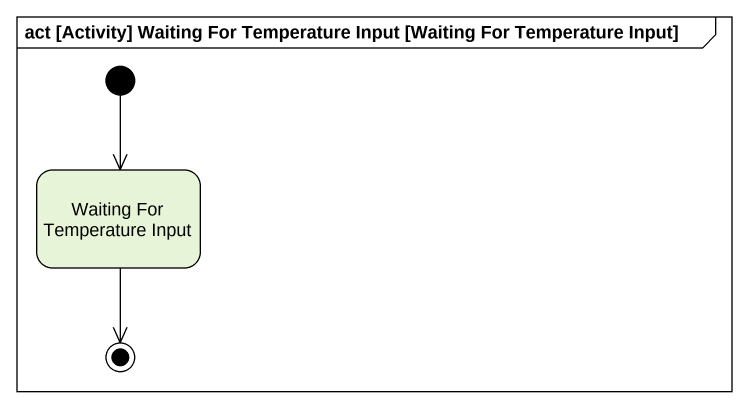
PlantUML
@startuml
mainframe act [Activity] Waiting For Temperature Input [Waiting For Temperature Input]
hide empty description
state "Waiting For Temperature Input" as Waiting_For_Temperature
[*] --> Waiting_For_Temperature
Waiting_For_Temperature --> [*]
@enduml
